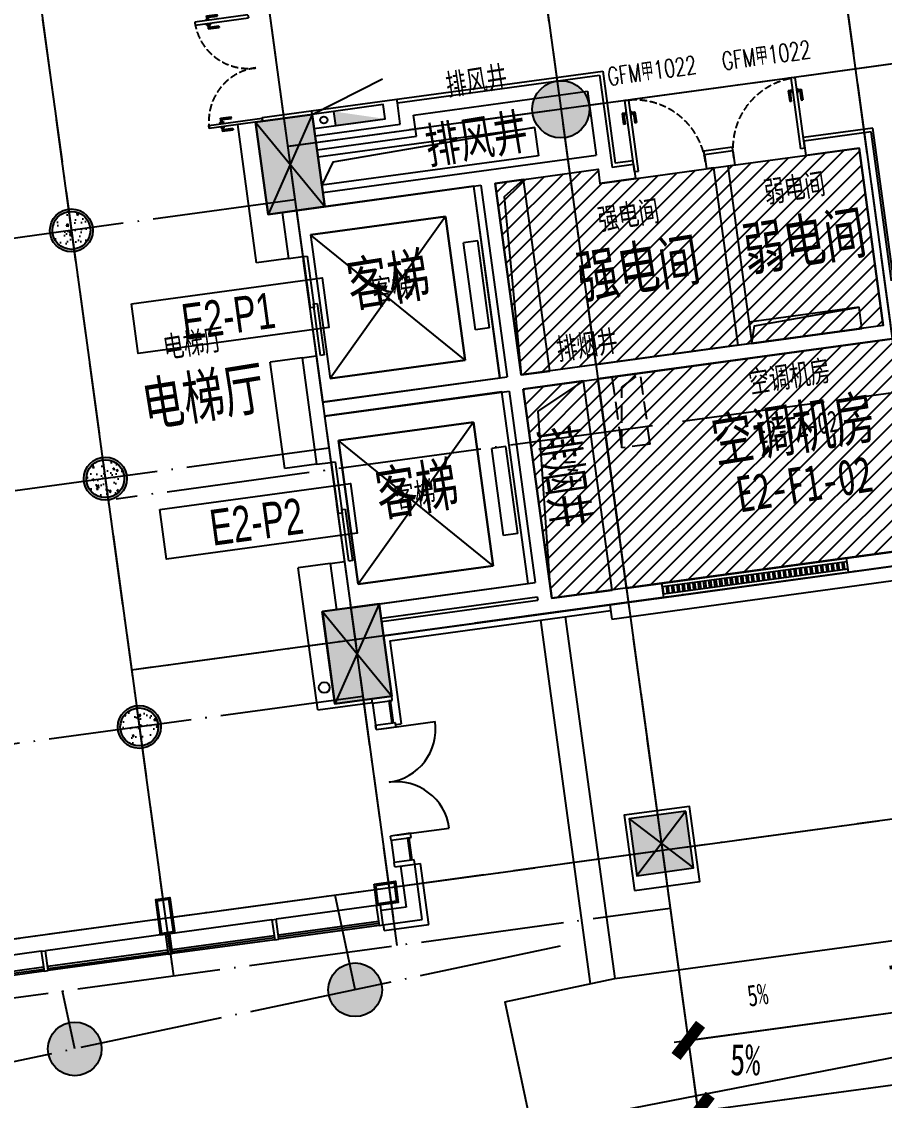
# Model space of a CAD drawing. Header units: millimetres. Extents: x 347599 to 1495443, y -100002 to 152717.
# Drawn here: x 1334104 to 1346149, y 108707 to 123776 of the extents above; entities that cross this region are included whole.
import ezdxf
from ezdxf.enums import TextEntityAlignment as Align

# ---------------------------------------------------------------- set-up
doc = ezdxf.new("R2010")
doc.units = ezdxf.units.MM
doc.header["$LTSCALE"] = 1000
doc.header["$PDMODE"] = 1
for name, pattern in [('DASH', [0.35, 0.25, -0.1]), ('E-RG-1F$0$$0$DOTE', [2.42, 2, -0.2, 0.02, -0.2]), ('XRE2$0$HIDDEN', [0.375, 0.25, -0.125]), ('管井留洞1F$0$DASH', [0.35, 0.25, -0.1])]:
    doc.linetypes.add(name, pattern=pattern)
doc.layers.get('0').update_dxf_attribs({"linetype": 'CONTINUOUS'})
doc.layers.get('Defpoints').update_dxf_attribs({"linetype": 'CONTINUOUS'})
for name, color, linetype in [('00外装饰面', 21, 'CONTINUOUS'), ('A-------', 18, 'CONTINUOUS'), ('A-SYMB-DOOR', 13, 'CONTINUOUS'), ('A-SYMB-DOOR1', 4, 'CONTINUOUS'), ('A-WALL', 7, 'CONTINUOUS'), ('A-设备', 253, 'CONTINUOUS'), ('A—墙体', 7, 'CONTINUOUS'), ('A—楼梯、电梯、栏杆', 50, 'CONTINUOUS'), ('A—设备管丼、主管符号', 50, 'CONTINUOUS'), ('A—轴线、尺寸', 1, 'CONTINUOUS'), ('A—门窗', 135, 'CONTINUOUS'), ('E2-RI-1F$0$0P-TE-D0-A', 1, 'CONTINUOUS'), ('E2-RI-1F$0$0S-SLAB-HOLE', 210, 'CONTINUOUS'), ('E2-RI-1F$0$A-DETL', 5, 'CONTINUOUS'), ('E2-RI-1F$0$A-DETL-MBND', 5, 'CONTINUOUS'), ('E2-RI-1F$0$A-painting', 145, 'CONTINUOUS'), ('E2-RI-1F$0$A-WALL', 7, 'CONTINUOUS'), ('E2-RV-1F$0$A-DOOR', 32, 'CONTINUOUS'), ('gps-雨水立管1', 1, 'CONTINUOUS'), ('I-平顶-消防设施（防火卷帘）', 10, 'CONTINUOUS'), ('I—平面—文字', 40, 'CONTINUOUS'), ('I—平面—文字（放大1：100）', 40, 'XRE2$0$HIDDEN'), ('I—平面—消防设施', 10, 'CONTINUOUS'), ('I—平面—装饰面层线', 192, 'CONTINUOUS'), ('I—平面—门', 22, 'CONTINUOUS'), ('XRE1$0$A-DOOR', 32, 'CONTINUOUS'), ('XRE1$0$A-SYMB', 4, 'CONTINUOUS'), ('XRE1$0$A-SYMB-NUMB-T', 4, 'CONTINUOUS'), ('XRE2$0$0S-COLS-HATCH-A', 8, 'CONTINUOUS'), ('轴线100', 1, 'CONTINUOUS')]:
    doc.layers.add(name, color=color, linetype=linetype)
doc.layers.add('E2-RI-1F$0$$0$A-GLAZ', color=6, linetype='CONTINUOUS', lineweight=9)
doc.layers.add('E2-RV-1F$0$$2$A-WALL', color=7, linetype='CONTINUOUS', lineweight=5)
doc.styles.add('ARIAL', font='simhei.ttf', dxfattribs={"width": 0.9})
doc.styles.add('ECADI-TXT', font='simplex.shx', dxfattribs={"bigfont": 'hztxt.shx'})
doc.styles.add('XD2008', font='simhei.ttf', dxfattribs={"width": 0.7})
doc.styles.add('XRE1$0$ECADI-TXT', font='simplex.shx', dxfattribs={"bigfont": 'hztxt.shx'})
doc.styles.add('幼圆', font='SIMYOU_0.TTF', dxfattribs={"width": 0.7})
doc.dimstyles.new('200', dxfattribs={"dimscale": 200, "dimtxt": 2.5, "dimasz": 2, "dimexe": 1, "dimexo": 1, "dimgap": 0.8, "dimtad": 1, "dimdec": 0, "dimdsep": 46, "dimtxsty": 'ARIAL', "dimblk1": 'ARCHTICK', "dimblk2": 'ARCHTICK', "dimsah": 1, "dimcen": -0.9, "dimdle": 1, "dimclrd": 256, "dimclre": 256, "dimclrt": 40, "dimaunit": 1, "dimadec": 0, "dimazin": 0, "dimtfac": 0.35, "dimtdec": 0, "dimtix": 1, "dimtmove": 2, "dimatfit": 3, "dimldrblk": 'ARCHTICK', "dimfxl": 0, "dimtvp": 0.8, "dimtolj": 1, "dimtzin": 0, "dimarcsym": 0})
doc.dimstyles.new('副本 100', dxfattribs={"dimscale": 100, "dimtxt": 2.5, "dimasz": 2, "dimexe": 1, "dimexo": 1, "dimgap": 0.8, "dimtad": 1, "dimdec": 0, "dimdsep": 46, "dimtxsty": 'ARIAL', "dimblk1": 'ARCHTICK', "dimblk2": 'ARCHTICK', "dimsah": 1, "dimcen": -0.9, "dimdle": 1, "dimclrd": 256, "dimclre": 256, "dimclrt": 40, "dimaunit": 1, "dimadec": 0, "dimazin": 0, "dimtfac": 0.35, "dimtdec": 0, "dimtix": 1, "dimtmove": 2, "dimatfit": 3, "dimldrblk": 'ARCHTICK', "dimfxl": 0, "dimtvp": 0.8, "dimtolj": 1, "dimtzin": 0, "dimarcsym": 0})
pattern_1 = [(45, (1000000, 0), (-112.2532, 112.2532), [])]
pattern_2 = [(50, (-10363982.86, 6219919.24), (286.904073, -25.100854), [30, -330]), (355, (-10363982.86, 6219919.24), (-55.5005334, 300.8768535), [24, -264]), (100.4514, (-10363958.95, 6219917.15), (231.4037527, 275.775817), [25.496076, -280.456845]), (46.1842, (-10363982.86, 6219999.24), (426.896419, -66.207606), [45, -495]), (96.6356, (-10363947.3, 6219993.72), (373.865082, 389.647148), [38.244115, -420.6852]), (351.1842, (-10363982.86, 6219999.24), (373.864778, 389.64744), [36, -396]), (21, (-10363942.86, 6219979.24), (238.762821, -161.0475563), [30, -330]), (326, (-10363942.86, 6219979.24), (97.326133, 290.060018), [24, -264]), (71.4514, (-10363922.97, 6219965.82), (336.0890514, 129.0121987), [25.496076, -280.456845]), (37.5, (-10363982.86, 6219919.24), (4.8639421, 133.1575415), [0, -260.8, 0, -268, 0, -265]), (7.5, (-10363982.86, 6219919.24), (105.227815, 157.7646848), [0, -152.8, 0, -254.8, 0, -101]), (327.5, (-10364072.06, 6219919.24), (213.5289745, -9.0219487), [0, -100, 0, -312, 0, -414]), (317.5, (-10364112.06, 6219919.24), (233.2744677, 40.041993), [0, -130, 0, -207.2, 0, -294])]

# ---------------------------------------------------------------- blocks, each defined once
blk = doc.blocks.new('E2-RV-1F$0$Elevator - Single Side Open - 48_w x 94_h-2412031-一层平面 1_2号楼 FIRST FLOOR PLAN B1 B2')
at = {"layer": 'E2-RV-1F$0$A-DOOR'}
for p, q in [((-355.6, -48.41875), (-1080.6, -48.41875)), ((-1080.6, -48.41875), (-1080.6, -99.21875)), ((-1080.6, -99.21875), (-355.6, -99.21875)), ((319.4, -99.21875), (-405.6, -99.21875)), ((-405.6, -99.21875), (-405.6, -150.01875)), ((-405.6, -150.01875), (319.4, -150.01875)), ((-355.6, -99.21875), (-355.6, -48.41875)), ((319.4, -150.01875), (319.4, -99.21875))]:
    blk.add_line(p, q, dxfattribs=at)
blk = doc.blocks.new('E2-RI-1F$0$RECTANGULAR_MULLION_-_60_5')
at = {"layer": 'A—门窗'}
for p, q in [((23173, 129130), (21483, 129130)), ((23173, 128850), (21483, 128850))]:
    blk.add_line(p, q, dxfattribs=at)
blk = doc.blocks.new('E2-RI-1F$0$AQE')
at = {"layer": 'gps-雨水立管1', "color": 1}
blk.add_circle((11702321, -6105374), 75, dxfattribs=at)
blk = doc.blocks.new('XRE1$0$door1500')
at = {"layer": 'I—平面—门'}
for p, q in [((0, 0), (0, 750)), ((42, 750), (42, 0)), ((1458, 750), (1458, 0)), ((1500, 0), (1500, 750)), ((-62, 576), (-40, 554)), ((-62, 576), (-62, 424)), ((-8, 576), (-62, 576)), ((-40, 554), (-40, 424)), ((-8, 554), (-40, 554)), ((-8, 595), (-8, 534)), ((1, 595), (-8, 595)), ((1, 534), (-8, 534)), ((56, 595), (65, 595)), ((56, 534), (65, 534)), ((65, 595), (65, 534)), ((65, 576), (120, 576)), ((65, 554), (98, 554)), ((120, 576), (98, 554)), ((98, 554), (98, 424)), ((120, 576), (120, 424)), ((1380, 576), (1402, 554)), ((1380, 576), (1380, 424)), ((1435, 576), (1380, 576)), ((1402, 554), (1402, 424)), ((1435, 554), (1402, 554)), ((1435, 595), (1435, 534)), ((1443, 595), (1435, 595)), ((1443, 534), (1435, 534)), ((1499, 595), (1508, 595)), ((1499, 534), (1508, 534)), ((1508, 595), (1508, 534)), ((1508, 576), (1562, 576)), ((1508, 554), (1540, 554)), ((1562, 576), (1540, 554)), ((1540, 554), (1540, 424)), ((1562, 576), (1562, 424)), ((-40, 424), (-62, 424)), ((98, 424), (120, 424)), ((1402, 424), (1380, 424)), ((1540, 424), (1562, 424))]:
    blk.add_line(p, q, dxfattribs=at)
at = {"layer": 'I—平面—门', "color": 8, "linetype": 'DASH', "ltscale": 0.4}
for centre, start, end in [((0, 0), 359.5, 90), ((1500, 0), 90, 180.5)]:
    blk.add_arc(centre, 750, start, end, dxfattribs=at)
at = {"layer": 'XRE1$0$A-DOOR'}
for p, q in [((0, 750), (42, 750)), ((1500, 750), (1458, 750)), ((42, 0), (0, 0)), ((1500, 0), (1458, 0))]:
    blk.add_line(p, q, dxfattribs=at)
blk = doc.blocks.new('XRE1$0$Elevator - Single Side Open - 48_w x 94_h-2412031-一层平面 1_2号楼 FIRST FLOOR PLAN B1 B2')
at = {"layer": 'XRE1$0$A-DOOR'}
for p, q in [((-355.6, -48.41875), (-1080.6, -48.41875)), ((-1080.6, -48.41875), (-1080.6, -99.21875)), ((-1080.6, -99.21875), (-355.6, -99.21875)), ((319.4, -99.21875), (-405.6, -99.21875)), ((-405.6, -99.21875), (-405.6, -150.01875)), ((-405.6, -150.01875), (319.4, -150.01875)), ((-355.6, -99.21875), (-355.6, -48.41875)), ((319.4, -150.01875), (319.4, -99.21875))]:
    blk.add_line(p, q, dxfattribs=at)
blk = doc.blocks.new('XRE1$0$ECADI-TAG-CODE')
at = {"layer": 'XRE1$0$A-SYMB-NUMB-T', "color": 1}
blk.add_lwpolyline([(0.92, 3.5), (14.352, 3.5), (14.352, 0), (0.92, 0)], close=True, dxfattribs=at)
at = {"layer": 'XRE1$0$A-SYMB-NUMB-T', "style": 'XRE1$0$ECADI-TXT', "width": 0.7}
blk.add_attdef('CODE', text='', height=2.5, dxfattribs=at).set_placement((7.5, 1.75), align=Align.MIDDLE_CENTER)
blk = doc.blocks.new('E2-RI-1F$0$DOOR1000')
at = {"layer": 'I—平面—门'}
for p, q in [((0, 1000), (56, 1000)), ((0, 0), (0, 1000)), ((56, 0), (56, 1000)), ((-62, 826), (-40, 804)), ((-62, 826), (-62, 674)), ((-8, 826), (-62, 826)), ((-40, 804), (-40, 674)), ((-8, 804), (-40, 804)), ((-8, 845), (-8, 784)), ((1, 845), (-8, 845)), ((1, 784), (-8, 784)), ((56, 845), (65, 845)), ((56, 784), (65, 784)), ((65, 845), (65, 784)), ((65, 826), (120, 826)), ((65, 804), (98, 804)), ((120, 826), (98, 804)), ((98, 804), (98, 674)), ((120, 826), (120, 674)), ((-40, 674), (-62, 674)), ((98, 674), (120, 674)), ((0, 0), (56, 0))]:
    blk.add_line(p, q, dxfattribs=at)
at = {"layer": 'I—平面—门', "color": 8, "linetype": 'DASH', "ltscale": 0.4}
blk.add_arc((0, 0), 1000, 0, 90, dxfattribs=at)
blk = doc.blocks.new('_ArchTick')
at = {"color": 0, "linetype": 'ByBlock', "const_width": 0.4}
blk.add_lwpolyline([(-0.5, -0.5), (0.5, 0.5)], dxfattribs=at)
blk = doc.blocks.new('*D304')
at = {"layer": 'A—轴线、尺寸', "linetype": 'ByBlock', "lineweight": -2}
for p, q in [((1412136, 123634), (1412928, 117837)), ((1343348, 108528), (1413099, 118062)), ((1342781, 114154), (1343573, 108357))]:
    blk.add_line(p, q, dxfattribs=at)
at = {"layer": 'Defpoints', "color": 0, "linetype": 'ByBlock'}
for p in [(1412109, 123832), (1412901, 118035), (1342754, 114352)]:
    blk.add_point(p, dxfattribs=at)
at = {"layer": 'A—轴线、尺寸', "linetype": 'ByBlock', "lineweight": -2, "xscale": 400, "yscale": 400, "zscale": 400}
for p, rotation in [((1412901, 118035), 7.783339566187075), ((1343546, 108555), 187.7833395661871)]:
    blk.add_blockref('_ArchTick', p, dxfattribs=dict(at, rotation=rotation))
at = {"layer": 'A—轴线、尺寸', "color": 40, "linetype": 'ByBlock', "insert": (1378168, 113704), "char_height": 500, "attachment_point": 5, "rotation": 7.7833, "style": 'ARIAL'}
blk.add_mtext('\\A1;70000', dxfattribs=at)
blk = doc.blocks.new('*D305')
at = {"layer": 'A—轴线、尺寸', "linetype": 'ByBlock', "lineweight": -2}
for p, q in [((1349696, 115249), (1350373, 110296)), ((1342761, 114301), (1343438, 109348)), ((1343213, 109519), (1350544, 110521))]:
    blk.add_line(p, q, dxfattribs=at)
at = {"layer": 'Defpoints', "color": 0, "linetype": 'ByBlock'}
for p in [(1349669, 115448), (1342734, 114500), (1350346, 110494)]:
    blk.add_point(p, dxfattribs=at)
at = {"layer": 'A—轴线、尺寸', "linetype": 'ByBlock', "lineweight": -2, "xscale": 400, "yscale": 400, "zscale": 400}
for p, rotation in [((1350346, 110494), 7.783339566187075), ((1343411, 109546), 187.7833395661871)]:
    blk.add_blockref('_ArchTick', p, dxfattribs=dict(at, rotation=rotation))
at = {"layer": 'A—轴线、尺寸', "color": 40, "linetype": 'ByBlock', "insert": (1346823, 110429), "char_height": 500, "attachment_point": 5, "rotation": 7.7833, "style": 'ARIAL'}
blk.add_mtext('\\A1;7000', dxfattribs=at)
blk = doc.blocks.new('*D329')
at = {"layer": 'A—轴线、尺寸', "linetype": 'ByBlock', "lineweight": -2}
blk.add_line((1315510, 107615), (1312679, 107228), dxfattribs=at)
blk.add_arc((1345925, 111773), 33355, 187.7833, 191.9526, dxfattribs=at)
at = {"layer": 'Defpoints', "color": 0, "linetype": 'ByBlock'}
for p in [(1343158, 111394), (1341624, 110862), (1315708, 107642), (1312996, 106455), (1311029, 104386)]:
    blk.add_point(p, dxfattribs=at)
at = {"layer": 'A—轴线、尺寸', "linetype": 'ByBlock', "lineweight": -2, "xscale": 400, "yscale": 400, "zscale": 400}
for p, rotation in [((1312877, 107255), 97.78334124777838), ((1313293, 104865), 281.9526484755123)]:
    blk.add_blockref('_ArchTick', p, dxfattribs=dict(at, rotation=rotation))
at = {"layer": 'A—轴线、尺寸', "color": 40, "linetype": 'ByBlock', "insert": (1313467, 106127), "char_height": 500, "attachment_point": 5, "rotation": 279.868, "style": 'ARIAL'}
blk.add_mtext('\\A1;4°', dxfattribs=at)
blk = doc.blocks.new('E2-RI-1F$0$XFX-BX')
blk.add_lwpolyline([(0, 0), (0, 200), (700, 200), (700, 0)], close=True)
blk.add_solid([(0, 0), (0, 0), (700, 0), (700, 200)])
blk = doc.blocks.new('E2-RI-1F$0$300x300')
at = {"layer": 'A—门窗'}
for points in [[(11683019, -6095449), (11683319, -6095449), (11683319, -6095749), (11683019, -6095749)], [(11683039, -6095469), (11683299, -6095469), (11683299, -6095729), (11683039, -6095729)]]:
    blk.add_lwpolyline(points, close=True, dxfattribs=at)
blk = doc.blocks.new('E2-RI-1F$0$A$C742E5365')
at = {"layer": 'A—门窗', "linetype": 'Continuous'}
h = blk.add_hatch(dxfattribs=at)
h.set_pattern_fill('ANSI32', color=256, scale=200, angle=217.2167, style=0)
h.set_pattern_definition([(90, (10821023.91, -7633407.14), (-75, 1e-14), []), (90, (10821048.91, -7633382.14), (-75, 1e-14), [])])
h.paths.add_polyline_path([(-460, -50), (-3060, -50), (-3060, -150), (-460, -150)])
at = {"layer": 'A—门窗'}
for p, q in [((-3060, 0), (-460, 0)), ((-3060, -200), (-3060, 0)), ((-460, -200), (-460, 0)), ((-3060, -50), (-460, -50)), ((-460, -150), (-3060, -150)), ((-460, -200), (-3060, -200))]:
    blk.add_line(p, q, dxfattribs=at)
blk = doc.blocks.new('ECADI-TAG-DOOR')
blk = doc.blocks.new('*D549')
at = {"layer": 'Defpoints', "color": 0, "linetype": 'Continuous'}
for p in [(1349669, 115448), (1342734, 114500), (1350346, 110494)]:
    blk.add_point(p, dxfattribs=at)
at = {"layer": '轴线100', "linetype": 'Continuous', "lineweight": -2}
for p, q in [((1349683, 115349), (1350360, 110395)), ((1342747, 114401), (1343424, 109447)), ((1343312, 109532), (1350445, 110507))]:
    blk.add_line(p, q, dxfattribs=at)
at = {"layer": '轴线100', "linetype": 'Continuous', "lineweight": -2, "xscale": 200, "yscale": 200, "zscale": 200}
for p, rotation in [((1350346, 110494), 7.783339565677779), ((1343411, 109546), 187.7833395656778)]:
    blk.add_blockref('_ArchTick', p, dxfattribs=dict(at, rotation=rotation))
at = {"layer": '轴线100', "color": 40, "linetype": 'Continuous', "insert": (1346847, 110249), "char_height": 300, "attachment_point": 5, "rotation": 7.7833, "style": 'ARIAL'}
blk.add_mtext('\\A1;7000', dxfattribs=at)
blk = doc.blocks.new('*D572')
at = {"layer": 'Defpoints', "color": 0, "linetype": 'ByBlock'}
for p in [(1343158, 111394), (1341624, 110862), (1315708, 107642), (1312996, 106455), (1311029, 104386)]:
    blk.add_point(p, dxfattribs=at)
at = {"layer": '轴线100', "linetype": 'ByBlock', "lineweight": -2}
blk.add_line((1315609, 107629), (1312778, 107242), dxfattribs=at)
blk.add_arc((1345925, 111773), 33355, 187.7833, 191.9526, dxfattribs=at)
at = {"layer": '轴线100', "linetype": 'ByBlock', "lineweight": -2, "xscale": 200, "yscale": 200, "zscale": 200}
for p, rotation in [((1312877, 107255), 97.78334124777838), ((1313293, 104865), 281.9526484755123)]:
    blk.add_blockref('_ArchTick', p, dxfattribs=dict(at, rotation=rotation))
at = {"layer": '轴线100', "color": 40, "linetype": 'ByBlock', "insert": (1313265, 106091), "char_height": 250, "attachment_point": 5, "rotation": 279.868, "style": 'ARIAL'}
blk.add_mtext('\\A1;4°', dxfattribs=at)

msp = doc.modelspace()

# ---------------------------------------------------------------- hatches: boundary and pattern name
at = {"layer": 'A-------'}
h = msp.add_hatch(color=256, dxfattribs=at)
edge = h.paths.add_edge_path()
edge.add_arc((1341633.1, 122550.7), 400, 0, 360)
for points in [[(1337368, 122371.4), (1337544.1, 121083.4), (1338336.7, 121191.7), (1338160.7, 122479.8)], [(1338302.5, 115535), (1338478.6, 114247), (1339271.2, 114355.3), (1339095.1, 115643.3)], [(1343376.9, 112746.5), (1342584.3, 112638.2), (1342692.6, 111845.5), (1343485.2, 111953.9)]]:
    msp.add_hatch(color=256, dxfattribs=at).paths.add_polyline_path(points)
h = msp.add_hatch(color=256, dxfattribs=at)
edge = h.paths.add_edge_path(flags=17)
edge.add_arc((1334799.1, 120859.6), 265, 0, 360)
edge = h.paths.add_edge_path()
edge.add_arc((1334799.1, 120859.6), 300, 0, 360)
h = msp.add_hatch(color=256, dxfattribs=at)
edge = h.paths.add_edge_path(flags=17)
edge.add_arc((1335273.1, 117391.8), 265, 0, 360)
edge = h.paths.add_edge_path()
edge.add_arc((1335273.1, 117391.8), 300, 0, 360)
h = msp.add_hatch(color=256, dxfattribs=at)
edge = h.paths.add_edge_path(flags=17)
edge.add_arc((1335747.1, 113924.1), 265, 0, 360)
edge = h.paths.add_edge_path()
edge.add_arc((1335747.1, 113924.1), 300, 0, 360)
h = msp.add_hatch(color=256, dxfattribs=at)
edge = h.paths.add_edge_path()
edge.add_arc((1338760.9, 110252.6), 375, 0, 360)
h = msp.add_hatch(color=256, dxfattribs=at)
edge = h.paths.add_edge_path()
edge.add_arc((1334846.3, 109427.4), 375, 0, 360)
at = {"layer": 'A-设备'}
h = msp.add_hatch(dxfattribs=at)
h.set_pattern_fill('ANSI31', color=253, scale=50, style=0)
h.set_pattern_definition(pattern_1)
h.paths.add_polyline_path([(1340714.3, 121516.5), (1342151.3, 121712.9), (1342178.4, 121514.7), (1343763.3, 121731.4), (1345794.8, 122009), (1346133.3, 119532.1), (1341080.3, 118841.7)])
h = msp.add_hatch(dxfattribs=at)
h.set_pattern_fill('ANSI31', color=253, scale=50, style=0)
h.set_pattern_definition(pattern_1)
h.paths.add_polyline_path([(1341107, 118643.2), (1346358.6, 119361), (1346277.2, 119956.2), (1348902.5, 120315), (1349383.3, 116797), (1341506.6, 115720.4)])
at = {"layer": 'XRE2$0$0S-COLS-HATCH-A'}
h = msp.add_hatch(dxfattribs=at)
h.set_pattern_fill('AR-CONC', color=256, scale=40, style=0)
h.set_pattern_definition(pattern_2)
edge = h.paths.add_edge_path()
edge.add_arc((1334799.1, 120859.6), 265, 0, 360)
h = msp.add_hatch(dxfattribs=at)
h.set_pattern_fill('AR-CONC', color=256, scale=40, style=0)
h.set_pattern_definition(pattern_2)
edge = h.paths.add_edge_path()
edge.add_arc((1335273.1, 117391.8), 265, 0, 360)
h = msp.add_hatch(dxfattribs=at)
h.set_pattern_fill('AR-CONC', color=256, scale=40, style=0)
h.set_pattern_definition(pattern_2)
edge = h.paths.add_edge_path()
edge.add_arc((1335747.1, 113924.1), 265, 0, 360)

# ---------------------------------------------------------------- linework, layer by layer
at = {"elevation": 0}
for points in [[(1337368, 122371.4), (1337544.1, 121083.4), (1338336.7, 121191.7), (1338160.7, 122479.8)], [(1338302.5, 115535), (1338478.6, 114247), (1339271.2, 114355.3), (1339095.1, 115643.3)], [(1343376.9, 112746.5), (1342584.3, 112638.2), (1342692.6, 111845.5), (1343485.2, 111953.9)]]:
    msp.add_lwpolyline(points, close=True, dxfattribs=at)
for centre, radius in [((1341633.1, 122550.7, 0), 400), ((1334799.1, 120859.6, 0), 300), ((1334799.1, 120859.6, 0), 265), ((1335273.1, 117391.8, 0), 300), ((1335273.1, 117391.8, 0), 265), ((1335747.1, 113924.1, 0), 300), ((1335747.1, 113924.1, 0), 265), ((1338760.9, 110252.6, 0), 375), ((1334846.3, 109427.4, 0), 375)]:
    msp.add_circle(centre, radius)
at = {"layer": '00外装饰面', "linetype": 'ByBlock', "ltscale": 5}
for p, q in [((1339245.9, 115128.7), (1342327.6, 115549.9)), ((1339245.9, 115128.7), (1339404.3, 113969.5)), ((1339591.8, 112007.1), (1339671.1, 112017.9)), ((1339787.6, 111165.6), (1339671.1, 112017.9)), ((1339152.8, 111159.8), (1339163.7, 111080.3)), ((1339163.7, 111080.3), (1339787.6, 111165.6))]:
    msp.add_line(p, q, dxfattribs=at)
at = {"layer": 'A-WALL'}
msp.add_line((1345965.8, 122234.1), (1345024.2, 122105.4), dxfattribs=at)
at = {"layer": 'A-设备', "color": 253}
for points in [[(1340714.3, 121516.5), (1342151.3, 121712.9), (1342178.4, 121514.7), (1343763.3, 121731.4), (1345794.8, 122009), (1346133.3, 119532.1), (1341080.3, 118841.7)], [(1341107, 118643.2), (1346358.6, 119361), (1346277.2, 119956.2), (1348902.5, 120315), (1349383.3, 116797), (1341506.6, 115720.4)]]:
    msp.add_lwpolyline(points, close=True, dxfattribs=at)
at = {"layer": 'A—墙体'}
for p, q in [((1339349.3, 122642), (1342173.4, 123028)), ((1342173.4, 123028), (1342349.5, 121740)), ((1339574.5, 122470.9), (1342002.3, 122802.8)), ((1342002.3, 122802.8), (1342124.2, 121911)), ((1339389.9, 122344.7), (1339349.3, 122642)), ((1337367.7, 122371.1), (1338160.3, 122479.4)), ((1339615.2, 122173.7), (1339574.5, 122470.9)), ((1338201, 122182.2), (1339389.9, 122344.7)), ((1345965.8, 122234.3), (1345024.2, 122105.6)), ((1346250.1, 120154.3), (1345965.8, 122234.3)), ((1338228.1, 121984), (1339615.2, 122173.7)), ((1345024.2, 122105.6), (1345051.3, 121907.4)), ((1338309.3, 121389.6), (1342124.2, 121911)), ((1344033.4, 121970.2), (1343637.1, 121916)), ((1343637.1, 121916), (1343664.2, 121717.8)), ((1344033.4, 121970.2), (1344060.5, 121772)), ((1345794.8, 122009.1), (1345051.3, 121907.4)), ((1346133.3, 119532.1), (1345794.8, 122009.1)), ((1342646.3, 121780.6), (1342349.5, 121740)), ((1342646.3, 121780.6), (1342673.4, 121582.4)), ((1344060.5, 121772), (1343961.4, 121758.5)), ((1343961.4, 121758.5), (1344300, 119281.7)), ((1340714.3, 121516.5), (1342151.3, 121712.9)), ((1342151.3, 121712.9), (1342178.4, 121514.7)), ((1343763.3, 121731.4), (1343664.2, 121717.8)), ((1343763.3, 121731.4), (1344101.9, 119254.4)), ((1337543.8, 121083.1), (1340516.1, 121489.4)), ((1340516.1, 121489.4), (1340881.8, 118814.2)), ((1340714.3, 121516.5), (1341080, 118841.3)), ((1342673.4, 121582.4), (1342178.4, 121514.7)), ((1337741.9, 121110.2), (1337830, 120466.1)), ((1337940.1, 121137.2), (1338028.1, 120493.2)), ((1337830, 120466.1), (1338028.1, 120493.2)), ((1346133.3, 119532.1), (1342120.6, 118983.6)), ((1346358.6, 119361), (1342147.7, 118785.4)), ((1344101.9, 119254.4), (1341080, 118841.3)), ((1338019.6, 119079), (1338217.7, 119106.1)), ((1338019.6, 119079), (1338222.7, 117592.9)), ((1338217.7, 119106.1), (1338305.8, 118462.1)), ((1341080, 118841.3), (1341476.3, 118895.5)), ((1338305.8, 118462.1), (1340881.8, 118814.2)), ((1341949.6, 118758.3), (1341107.1, 118643.2)), ((1342349.1, 115835.5), (1341949.6, 118758.3)), ((1342547.3, 115862.6), (1342147.7, 118785.4)), ((1338332.8, 118264), (1340908.9, 118616.1)), ((1340908.9, 118616.1), (1341274.6, 115941)), ((1341107, 118643.2), (1341701.5, 118724.4)), ((1341107, 118643.2), (1341506.6, 115720.4)), ((1341107.1, 118643.2), (1341506.6, 115720.4)), ((1338332.8, 118264), (1338420.9, 117619.9)), ((1338222.7, 117592.9), (1338420.9, 117619.9)), ((1341533.7, 115522.2), (1353373.9, 117140.7)), ((1342547.2, 115862.6), (1349383.3, 116797)), ((1338412.3, 116205.8), (1338610.5, 116232.8)), ((1338412.3, 116205.8), (1338500.4, 115561.8)), ((1338610.5, 116232.8), (1338698.5, 115588.8)), ((1339094.8, 115643), (1341274.6, 115941)), ((1339121.9, 115444.9), (1341301.7, 115742.8)), ((1341301.7, 115742.8), (1341308.4, 115693.3)), ((1341506.6, 115720.4), (1342349.1, 115835.5)), ((1339128.7, 115395.3), (1341308.4, 115693.3)), ((1339155.8, 115197.2), (1341533.7, 115522.2)), ((1339393.7, 111980), (1339472.2, 111405.1)), ((1339697.5, 111234), (1339591.8, 112007.1))]:
    msp.add_line(p, q, dxfattribs=at)
for points in [[(1337367.7, 122371.1), (1338160.3, 122479.4), (1338336.4, 121191.4), (1337543.8, 121083.1)], [(1338302.2, 115534.7), (1339094.8, 115643), (1339270.9, 114355), (1338478.3, 114246.6)]]:
    msp.add_lwpolyline(points, close=True, dxfattribs=at)
at = {"layer": 'A—楼梯、电梯、栏杆'}
for p, q in [((1341693.4, 115463.2), (1342384.4, 110408.1)), ((1341346.7, 115415.8), (1342041.1, 110335.4)), ((1342384.4, 110408.1), (1347014.6, 111040.9)), ((1340852.2, 110083.7), (1342384.4, 110408.1)), ((1340852.2, 110083.7), (1343165.2, 99157.5))]:
    msp.add_line(p, q, dxfattribs=at)
msp.add_lwpolyline([(1341648, 113211.5, 0, 0, 0), (1341807.5, 113230.5, 80, 0, 0), (1341996, 113253, 0, 0, 0)], format="xyseb", dxfattribs=at)
msp.add_lwpolyline([(1347233.5, 109492.1), (1341237.6, 108323.2)], dxfattribs=at)
at = {"layer": 'A—设备管丼、主管符号'}
for p, q in [((1338137, 120797.6), (1340021.3, 121054.7)), ((1340021.3, 121054.7), (1338137, 120797.6)), ((1338137, 120797.6), (1340021.3, 121054.7)), ((1340021.3, 121054.7), (1338137, 120797.6)), ((1340021.3, 121054.7), (1338411.4, 118790)), ((1340021.3, 121054.7), (1338411.4, 118790)), ((1340021.3, 121054.7), (1340295.7, 119047.2)), ((1340295.7, 119047.2), (1340021.3, 121054.7)), ((1340021.3, 121054.7), (1340295.7, 119047.2)), ((1340295.7, 119047.2), (1340021.3, 121054.7)), ((1340295.7, 119047.2), (1338137, 120797.6)), ((1340295.7, 119047.2), (1338137, 120797.6)), ((1338137, 120797.6), (1338411.4, 118790)), ((1340471.7, 120712.5), (1340273.5, 120685.4)), ((1340471.7, 120712.5), (1340273.5, 120685.4)), ((1340637.9, 119497.6), (1340471.7, 120712.5)), ((1340439.7, 119470.5), (1340273.5, 120685.4)), ((1340439.7, 119470.5), (1340273.5, 120685.4)), ((1340637.9, 119497.6), (1340439.7, 119470.5)), ((1340637.9, 119497.6), (1340439.7, 119470.5)), ((1340295.7, 119047.2), (1338411.4, 118790)), ((1338411.4, 118790), (1340295.7, 119047.2)), ((1340295.7, 119047.2), (1338411.4, 118790)), ((1338411.4, 118790), (1340295.7, 119047.2)), ((1338529.7, 117924.3), (1340414, 118181.4)), ((1340414, 118181.4), (1338529.7, 117924.3)), ((1338529.7, 117924.3), (1340414, 118181.4)), ((1340414, 118181.4), (1338529.7, 117924.3)), ((1340414, 118181.4), (1338804.2, 115916.8)), ((1340414, 118181.4), (1338804.2, 115916.8)), ((1340414, 118181.4), (1340688.5, 116173.9)), ((1340688.5, 116173.9), (1340414, 118181.4)), ((1340414, 118181.4), (1340688.5, 116173.9)), ((1340688.5, 116173.9), (1340414, 118181.4)), ((1340688.5, 116173.9), (1338529.7, 117924.3)), ((1338804.2, 115916.8), (1338529.7, 117924.3)), ((1338529.7, 117924.3), (1338804.2, 115916.8)), ((1340688.5, 116173.9), (1338529.7, 117924.3)), ((1338804.2, 115916.8), (1338529.7, 117924.3)), ((1338529.7, 117924.3), (1338804.2, 115916.8)), ((1340864.5, 117839.2), (1340666.3, 117812.1)), ((1340864.5, 117839.2), (1340666.3, 117812.1)), ((1341030.7, 116624.3), (1340864.5, 117839.2)), ((1340832.5, 116597.3), (1340666.3, 117812.1)), ((1340832.5, 116597.3), (1340666.3, 117812.1)), ((1341030.7, 116624.3), (1340832.5, 116597.3)), ((1341030.7, 116624.3), (1340832.5, 116597.3)), ((1340688.5, 116173.9), (1338804.2, 115916.8)), ((1338804.2, 115916.8), (1340688.5, 116173.9)), ((1340688.5, 116173.9), (1338804.2, 115916.8)), ((1338804.2, 115916.8), (1340688.5, 116173.9))]:
    msp.add_line(p, q, dxfattribs=at)
at = {"layer": 'A—设备管丼、主管符号', "linetype": '管井留洞1F$0$DASH'}
for p, q in [((1342742.1, 118865.6), (1342346, 118811.4)), ((1342346, 118811.4), (1342481.2, 117820.6)), ((1342346, 118811.4), (1342481.2, 117820.6)), ((1342877.6, 117874.8), (1342742.1, 118865.6)), ((1342877.6, 117874.8), (1342481.2, 117820.6)), ((1342877.6, 117874.8), (1342481.2, 117820.6))]:
    msp.add_line(p, q, dxfattribs=at)
at = {"layer": 'A—设备管丼、主管符号'}
for points in [[(1341320.1, 121902.3), (1338296.1, 121489), (1338241.9, 121885.3), (1341265.8, 122298.7)], [(1338306, 118463.2), (1340782.3, 118801.6), (1340417.4, 121475.9), (1337940.5, 121137.3)], [(1338698.7, 115589.9), (1341175, 115928.4), (1340810.2, 118602.6), (1338333.2, 118264)]]:
    msp.add_lwpolyline(points, close=True, dxfattribs=at)
for points in [[(1341265.8, 122298.7), (1338447.9, 121810.2), (1338296.1, 121489)], [(1337940.1, 121137.5), (1338305.7, 118462.4), (1340782.8, 118800.7), (1340417.1, 121475.8), (1337940.1, 121137.5)], [(1341111, 121570.7), (1340714.7, 121516.5), (1341080.3, 118841.7), (1341476.6, 118895.8), (1341111, 121570.7)], [(1341107.8, 121565.7), (1340840.2, 121326.9), (1341080.3, 118841.4)], [(1345795.3, 119788.7), (1344259.6, 119578.7), (1344300.2, 119281.5), (1345835.9, 119491.4), (1345795.3, 119788.7)], [(1344300, 119283.2), (1344334.5, 119524.9), (1345795.3, 119788.7)], [(1344300, 119283.2), (1344334.5, 119524.9), (1345795.3, 119788.7)], [(1341949.6, 118758.3), (1341309.1, 118333.6), (1341473, 115969.1)], [(1338332.8, 118264.2), (1338698.5, 115588.7), (1341175.1, 115927.2), (1340809.4, 118602.7), (1338332.8, 118264.2)]]:
    msp.add_lwpolyline(points, dxfattribs=at)
at = {"layer": 'A—设备管丼、主管符号', "linetype": '管井留洞1F$0$DASH'}
msp.add_lwpolyline([(1342481.2, 117820.6), (1342481.2, 118671.5), (1342742.1, 118865.6)], dxfattribs=at)
msp.add_lwpolyline([(1342481.2, 117820.6), (1342481.2, 118671.5), (1342742.1, 118865.6)], dxfattribs=at)
at = {"layer": 'A—轴线、尺寸', "linetype": 'E-RG-1F$0$$0$DOTE'}
for p, q in [((1343340.9, 140700), (1347833.9, 107828.9)), ((1339229.1, 140138), (1343722.2, 107266.9)), ((1335414.6, 139616.6), (1339343.4, 110873.1)), ((1332293.6, 139190), (1336222.5, 110446.5)), ((1425422.6, 134003.6), (1337818.5, 122029.3)), ((1426334.3, 127113.6), (1335638.8, 114716.7)), ((1426874.3, 123654.9), (1310482, 107745.6)), ((1337920.1, 121286.2), (1309168.3, 117356.2)), ((1338394.1, 117818.4), (1309642.3, 113888.5)), ((1338868.1, 114350.7), (1310116.3, 110420.7)), ((1338759.4, 110255.8), (1338480.6, 111572.6)), ((1315708.4, 107642.5), (1343158, 111394.5)), ((1341624.1, 110862.2), (1311030.5, 104385.8)), ((1334846.1, 109427.4), (1334675.2, 110235))]:
    msp.add_line(p, q, dxfattribs=at)
at = {"layer": 'A—轴线、尺寸', "linetype": 'ByBlock'}
msp.add_line((1344718.6, 108715.1), (1362514.7, 111147.6), dxfattribs=at)
at = {"layer": 'A—门窗'}
for p, q in [((1342970.7, 115718.3), (1345645.8, 116083.6)), ((1339001.7, 114257.6), (1339052.5, 113886)), ((1339253.7, 114292.1, 0), (1339228.5, 114288.6, 0)), ((1339228.5, 114288.6, 0), (1339271.1, 113976.7, 0)), ((1339296.3, 113980.1, 0), (1339253.7, 114292.1, 0)), ((1339325.1, 113958.4, 0), (1339404.4, 113969.2)), ((1339263.7, 112340.6), (1339306.3, 112028.6)), ((1339516, 112375.1), (1339490.8, 112371.6)), ((1339490.8, 112371.6), (1339533.5, 112059.7)), ((1339558.6, 112063.1), (1339516, 112375.1)), ((1339393.7, 111980), (1339591.9, 112007.1)), ((1339055.5, 111429, 0), (1337658.5, 111238, 0)), ((1337599, 111229.9, 0), (1336172.3, 111034.9, 0)), ((1339085.8, 111207.2), (1337688.8, 111016.2)), ((1337692.3, 110991), (1339089.3, 111182)), ((1339093.4, 111151.7), (1337696.4, 110960.8)), ((1337629.4, 111008.1), (1336202.6, 110813.1)), ((1336206.1, 110787.9), (1337632.8, 110982.9)), ((1337636.9, 110952.6), (1336210.2, 110757.6)), ((1337632.8, 110982.9), (1337629.4, 111008.1)), ((1337688.8, 111016.2), (1337692.3, 110991)), ((1336143.2, 110804.9), (1334468.8, 110576.1)), ((1334472.2, 110550.9), (1336146.6, 110779.8)), ((1334409.3, 110567.9), (1332734.9, 110339.1)), ((1332738.3, 110313.9), (1334412.7, 110542.8)), ((1334412.7, 110542.8), (1334409.3, 110567.9)), ((1334468.8, 110576.1), (1334472.2, 110550.9))]:
    msp.add_line(p, q, dxfattribs=at)
at = {"layer": 'A—门窗', "color": 252, "linetype": 'Continuous', "extrusion": (0, 0, -1)}
for p, q in [((1339270.9, 114355), (1338993.5, 114317.1)), ((1339055.5, 111429.1), (1339114.9, 111437.3)), ((1336150.8, 110749.5), (1336210.2, 110757.6))]:
    msp.add_line(p, q, dxfattribs=at)
at = {"layer": 'A—门窗', "extrusion": (0, 0, -1)}
for p, q in [((1339001.7, 114257.6), (1338993.5, 114317.1)), ((1339001.7, 114257.6), (1339279.1, 114295.5)), ((1339279.1, 114295.5), (1339270.9, 114355)), ((1339321.4, 113983.5), (1339043.9, 113945.6)), ((1339052.1, 113886.2), (1339043.9, 113945.6)), ((1339052.1, 113886.2), (1339329.5, 113924.1)), ((1339329.5, 113924.1), (1339321.4, 113983.5)), ((1339533, 112438), (1339255.6, 112400)), ((1339541.1, 112378.5), (1339533, 112438)), ((1339263.7, 112340.6), (1339255.6, 112400)), ((1339263.7, 112340.6), (1339541.1, 112378.5)), ((1339583.7, 112066.6), (1339306.3, 112028.6)), ((1339314.4, 111969.2), (1339306.3, 112028.6)), ((1339314.4, 111969.2), (1339591.9, 112007.1)), ((1339591.9, 112007.1), (1339583.7, 112066.6)), ((1339055.5, 111429.1), (1339093.4, 111151.7)), ((1339125.8, 111358), (1339114.9, 111437.3)), ((1337599, 111230.1), (1337658.5, 111238.2)), ((1337599, 111230.1), (1337636.9, 110952.6)), ((1337696.4, 110960.8), (1337658.5, 111238.2)), ((1339093.4, 111151.7), (1339152.8, 111159.8)), ((1336112.8, 111026.9), (1336172.3, 111035)), ((1336112.8, 111026.9), (1336150.8, 110749.5)), ((1336210.2, 110757.6), (1336172.3, 111035)), ((1337636.9, 110952.6), (1337696.4, 110960.8)), ((1334379, 110789.9), (1334438.4, 110798.1)), ((1334379, 110789.9), (1334416.9, 110512.5)), ((1334476.3, 110520.6), (1334438.4, 110798.1)), ((1334416.9, 110512.5), (1334476.3, 110520.6))]:
    msp.add_line(p, q, dxfattribs=at)
at = {"layer": 'A—门窗', "color": 252, "linetype": 'Continuous'}
for p, q in [((1336146.6, 110779.8), (1336143.2, 110804.9)), ((1336202.6, 110813.1), (1336206.1, 110787.9))]:
    msp.add_line(p, q, dxfattribs=at)
at = {"layer": 'A—门窗'}
msp.add_lwpolyline([(1336043.5, 111017.4), (1335975.8, 111512.8), (1336173.9, 111539.9), (1336241.6, 111044.5), (1336043.5, 111017.4)], dxfattribs=at)
msp.add_lwpolyline([(1336060.6, 111040), (1335998.3, 111495.7), (1336156.8, 111517.4), (1336219.1, 111061.6)], close=True, dxfattribs=at)
at = {"layer": 'Defpoints', "elevation": 0}
for points in [[(1337368, 122371.4), (1338336.7, 121191.7)], [(1338160.7, 122479.8), (1337544.1, 121083.4)], [(1339095.1, 115643.3), (1338478.6, 114247)], [(1338302.5, 115535), (1339271.2, 114355.3)], [(1343376.9, 112746.5), (1342692.6, 111845.5)], [(1342584.3, 112638.2), (1343485.2, 111953.9)]]:
    msp.add_lwpolyline(points, dxfattribs=at)
at = {"layer": 'E2-RI-1F$0$0P-TE-D0-A'}
msp.add_lwpolyline([(1339151.4, 122615.7), (1338160.7, 122480.3), (1338187.7, 122282.1), (1339178.5, 122417.6)], close=True, dxfattribs=at)
at = {"layer": 'E2-RI-1F$0$A-DETL'}
msp.add_line((1342316.8, 115629), (1342343.8, 115431.1), dxfattribs=at)
at = {"layer": 'E2-RI-1F$0$A-DETL-MBND'}
msp.add_line((1342343.8, 115431.1), (1405813.3, 124106.8), dxfattribs=at)
at = {"layer": 'E2-RI-1F$0$A-painting'}
msp.add_line((1339162.5, 115147.6), (1339162.9, 115147.7), dxfattribs=at)
at = {"layer": 'E2-RI-1F$0$A-WALL'}
for p, q in [((1339472.2, 111405.1), (1339125.8, 111358)), ((1339152.8, 111159.8), (1339125.8, 111358)), ((1339152.9, 111159.6), (1339697.5, 111234))]:
    msp.add_line(p, q, dxfattribs=at)
at = {"layer": 'E2-RV-1F$0$$2$A-WALL'}
for p, q in [((1339349.3, 122642), (1342173.4, 123028)), ((1342173.4, 123028), (1342349.5, 121740)), ((1339574.5, 122470.9), (1342002.3, 122802.8)), ((1342002.3, 122802.8), (1342124.2, 121911)), ((1339389.9, 122344.7), (1339349.3, 122642)), ((1337367.7, 122371.1), (1338160.3, 122479.4)), ((1339615.2, 122173.7), (1339574.5, 122470.9)), ((1338201, 122182.2), (1339389.9, 122344.7)), ((1338228.1, 121984), (1339615.2, 122173.7)), ((1338309.3, 121389.6), (1342124.2, 121911)), ((1340714.3, 121516.5), (1342151.3, 121712.9)), ((1337543.8, 121083.1), (1340516.1, 121489.4)), ((1340516.1, 121489.4), (1340881.8, 118814.2)), ((1340714.3, 121516.5), (1341080, 118841.3)), ((1337741.9, 121110.2), (1337830, 120466.1)), ((1337940.1, 121137.2), (1338028.1, 120493.2)), ((1337830, 120466.1), (1338028.1, 120493.2)), ((1338019.6, 119079), (1338217.7, 119106.1)), ((1338019.6, 119079), (1338222.7, 117592.9)), ((1338217.7, 119106.1), (1338305.8, 118462.1)), ((1341080, 118841.3), (1341476.3, 118895.5)), ((1338305.8, 118462.1), (1340881.8, 118814.2)), ((1338332.8, 118264), (1340908.9, 118616.1)), ((1340908.9, 118616.1), (1341274.6, 115941)), ((1341107, 118643.2), (1341701.5, 118724.4)), ((1341107, 118643.2), (1341506.6, 115720.4)), ((1338332.8, 118264), (1338420.9, 117619.9)), ((1338222.7, 117592.9), (1338420.9, 117619.9)), ((1338412.3, 116205.8), (1338610.5, 116232.8)), ((1338412.3, 116205.8), (1338500.4, 115561.8)), ((1338610.5, 116232.8), (1338698.5, 115588.8)), ((1339094.8, 115643), (1341274.6, 115941)), ((1339121.9, 115444.9), (1341301.7, 115742.8)), ((1341301.7, 115742.8), (1341308.4, 115693.3)), ((1339128.7, 115395.3), (1341308.4, 115693.3)), ((1339155.8, 115197.2), (1341533.7, 115522.2))]:
    msp.add_line(p, q, dxfattribs=at)
for points in [[(1337367.7, 122371.1), (1338160.3, 122479.4), (1338336.4, 121191.4), (1337543.8, 121083.1)], [(1338302.2, 115534.7), (1339094.8, 115643), (1339270.9, 114355), (1338478.3, 114246.6)]]:
    msp.add_lwpolyline(points, close=True, dxfattribs=at)
at = {"layer": 'E2-RV-1F$0$A-DOOR'}
for p, q in [((1338028.1, 120493.2), (1338217.7, 119106.1)), ((1338420.9, 117619.9), (1338610.5, 116232.8))]:
    msp.add_line(p, q, dxfattribs=at)
at = {"layer": 'I-平顶-消防设施（防火卷帘）'}
msp.add_line((1338160.4, 122479.1), (1338153.6, 122529.1), dxfattribs=at)
at = {"layer": 'I—平面—消防设施'}
msp.add_lwpolyline([(1338160.6, 122480.3), (1339141.9, 122977.5)], dxfattribs=at)
msp.add_circle((1338322.8, 122401.5), 50, dxfattribs=at)
at = {"layer": 'I—平面—装饰面层线'}
for p, q in [((1337460.6, 122434.3), (1342216.2, 123084.4)), ((1342216.2, 123084.4), (1342392.3, 121796.4)), ((1339349.3, 122642), (1339342.5, 122691.6)), ((1337367.7, 122371.1), (1337120.4, 122337.3)), ((1337467.3, 122385), (1337460.6, 122434.3)), ((1337467.3, 122385, 0), (1337461.7, 122426.3)), ((1337384.5, 120405.3, 0), (1337120.4, 122337.3, 0)), ((1345988.8, 122288), (1345017.4, 122155.2)), ((1346275.8, 120188.1), (1345988.8, 122288)), ((1345024.2, 122105.6), (1345017.4, 122155.2)), ((1344026.6, 122019.8), (1343630.3, 121965.6)), ((1343637.1, 121916), (1343630.3, 121965.6)), ((1344033.4, 121970.2), (1344026.6, 122019.8)), ((1342639.5, 121830.2), (1342392.3, 121796.4)), ((1342646.3, 121780.6), (1342639.5, 121830.2)), ((1337830, 120466.1), (1337384.5, 120405.3)), ((1338019.6, 119079), (1337574.1, 119018.1)), ((1337777.2, 117532, 0), (1337574.1, 119018.1, 0)), ((1338222.7, 117592.9), (1337777.2, 117532)), ((1338412.3, 116205.8), (1337966.8, 116144.9)), ((1338237.7, 114163.3, 0), (1337966.8, 116144.9, 0)), ((1338237.7, 114163.3), (1339000.3, 114267.5))]:
    msp.add_line(p, q, dxfattribs=at)
msp.add_lwpolyline([(1342660.2, 111639.3), (1343571.8, 111763.9), (1343428.2, 112814.1), (1342516.7, 112689.5), (1342660.2, 111639.3)], dxfattribs=at)
at = {"layer": 'I—平面—门'}
for p, q in [((1339131.7, 113896.8), (1339877.3, 113998.7)), ((1339334.8, 112410.9), (1340075, 112512.1))]:
    msp.add_line(p, q, dxfattribs=at)
for centre, radius, start, end in [((1339131.7, 113896.8), 752.6, 277.78334, 7.78334), ((1339334.8, 112410.9), 747.1, 7.78334, 97.78334)]:
    msp.add_arc(centre, radius, start, end, dxfattribs=at)
at = {"layer": 'XRE1$0$A-DOOR'}
for p, q in [((1338028.1, 120493.2), (1338217.7, 119106.1)), ((1338420.9, 117619.9), (1338610.5, 116232.8))]:
    msp.add_line(p, q, dxfattribs=at)
at = {"layer": '轴线100', "linetype": 'E-RG-1F$0$$0$DOTE'}
for p, q in [((1343806, 137297.7), (1347833.9, 107828.9)), ((1339694.2, 136735.7), (1343722.2, 107266.9)), ((1335879.7, 136214.3), (1339343.4, 110873.1)), ((1332758.7, 135787.7), (1336222.5, 110446.5)), ((1414146.2, 132462.2), (1337818.5, 122029.3)), ((1414843.5, 127963.1), (1335424.5, 117107.6)), ((1415057.9, 125572.2), (1335638.8, 114716.7)), ((1415597.9, 122113.5), (1310482, 107745.6)), ((1337920.1, 121286.2), (1309168.3, 117356.2)), ((1338394.1, 117818.4), (1309642.3, 113888.5)), ((1338868.1, 114350.7), (1310116.3, 110420.7)), ((1338759.4, 110255.8), (1338480.6, 111572.6)), ((1315708.4, 107642.5), (1343158, 111394.5)), ((1341624.1, 110862.2), (1311030.5, 104385.8)), ((1334846.1, 109427.4), (1334675.2, 110235))]:
    msp.add_line(p, q, dxfattribs=at)

# ---------------------------------------------------------------- block references
at = {"layer": 'A-SYMB-DOOR1'}
ref = msp.add_blockref('ECADI-TAG-DOOR', (1345462, 122577.7), dxfattribs=dict(at, xscale=100.0000000022704, yscale=100.0000000022704, zscale=100.0000000022704, rotation=7.920821390384045))
ref.add_attrib('门窗主编号1', 'GFM甲1022', dxfattribs={"layer": 'A-SYMB-DOOR', "height": 250, "rotation": 7.92082, "style": 'ECADI-TXT', "width": 0.7}).set_placement((1345133.8, 123267.5), align=Align.RIGHT)
ref = msp.add_blockref('ECADI-TAG-DOOR', (1343865.8, 122362.3), dxfattribs=dict(at, xscale=100.0000000022704, yscale=100.0000000022704, zscale=100.0000000022704, rotation=7.920821390384045))
ref.add_attrib('门窗主编号1', 'GFM甲1022', dxfattribs={"layer": 'A-SYMB-DOOR', "height": 250, "rotation": 7.92082, "style": 'ECADI-TXT', "width": 0.7}).set_placement((1343537.6, 123052.1), align=Align.RIGHT)
at = {"layer": 'A—门窗', "color": 252, "linetype": 'Continuous', "rotation": 7.783339572424737}
for p in [(1330640.6, -20051.3), (1328906.8, -20288.3)]:
    msp.add_blockref('E2-RI-1F$0$RECTANGULAR_MULLION_-_60_5', p, dxfattribs=at)
at = {"layer": 'E2-RI-1F$0$$0$A-GLAZ', "xscale": -1, "rotation": 7.783339568229364}
msp.add_blockref('E2-RI-1F$0$A$C742E5365', (1342586.9, 115867.6), dxfattribs=at)
at = {"layer": 'E2-RI-1F$0$0S-SLAB-HOLE', "rotation": 7.783340598963287}
msp.add_blockref('E2-RI-1F$0$300x300', (-11061853.4, 4568819.3, 0), dxfattribs=at)
at = {"layer": 'E2-RV-1F$0$A-DOOR', "xscale": -1, "rotation": 97.78680691874551}
for p in [(1338136.5, 119417.4), (1338529.2, 116544.1)]:
    msp.add_blockref('E2-RV-1F$0$Elevator - Single Side Open - 48_w x 94_h-2412031-一层平面 1_2号楼 FIRST FLOOR PLAN B1 B2', p, dxfattribs=at)
at = {"layer": 'gps-雨水立管1', "color": 1}
msp.add_blockref('E2-RI-1F$0$AQE', (-10363992, 6219847.8), dxfattribs=at)
at = {"layer": 'I—平面—消防设施', "xscale": -1, "rotation": 7.790517769594354}
msp.add_blockref('E2-RI-1F$0$XFX-BX', (1339178.5, 122417.7), dxfattribs=at)
at = {"layer": 'I—平面—门'}
for name, p, rotation in [('XRE1$0$door1500', (1337467.3, 122385), 97.78371264422837), ('E2-RI-1F$0$DOOR1000', (1342659.9, 121681.5), 7.782966472452883)]:
    msp.add_blockref(name, p, dxfattribs=dict(at, rotation=rotation))
at = {"layer": 'I—平面—门', "xscale": -1, "rotation": 7.784458874692639}
msp.add_blockref('E2-RI-1F$0$DOOR1000', (1345037.8, 122006.5), dxfattribs=at)
at = {"layer": 'XRE1$0$A-DOOR', "xscale": -1, "rotation": 97.78680691874551}
for p in [(1338136.5, 119417.4), (1338529.2, 116544.1)]:
    msp.add_blockref('XRE1$0$Elevator - Single Side Open - 48_w x 94_h-2412031-一层平面 1_2号楼 FIRST FLOOR PLAN B1 B2', p, dxfattribs=at)
at = {"layer": 'XRE1$0$A-SYMB'}
ref = msp.add_blockref('XRE1$0$ECADI-TAG-CODE', (1335551.2, 119113.7), dxfattribs=dict(at, xscale=200.0000000186264, yscale=200.0000000186264, zscale=200.0000000186264, rotation=7.770013749151349))
ref.add_attrib('CODE', 'E2-P1', dxfattribs={"layer": 'XRE1$0$A-SYMB-NUMB-T', "color": 40, "height": 500, "rotation": 7.77001, "style": '幼圆', "width": 0.7}).set_placement((1336990.1, 119663.3), align=Align.MIDDLE_CENTER)
ref = msp.add_blockref('XRE1$0$ECADI-TAG-CODE', (1335943.9, 116240.4), dxfattribs=dict(at, xscale=200.0000000186264, yscale=200.0000000186264, zscale=200.0000000186264, rotation=7.770013749151349))
ref.add_attrib('CODE', 'E2-P2', dxfattribs={"layer": 'XRE1$0$A-SYMB-NUMB-T', "color": 40, "height": 500, "rotation": 7.77001, "style": '幼圆', "width": 0.7}).set_placement((1337382.8, 116790), align=Align.MIDDLE_CENTER)

# ---------------------------------------------------------------- texts
at = {"layer": 'I—平面—文字', "linetype": 'ByBlock', "style": 'XD2008', "width": 0.7}
for s, height, rotation, p in [('排风井', 500, 9.37746, (1339787.4, 121782.1, 0)), ('弱电间', 600, 9.15842, (1344228.8, 120283.1)), ('强电间', 600, 9.15842, (1341911.3, 119904.3)), ('客梯', 600, 9.15842, (1338702.1, 119787.6)), ('电梯厅', 600, 9.15842, (1335841.6, 118114.5)), ('空调机房', 600, 9.15842, (1343795.4, 117612.2, 0)), ('排烟井', 500, 278.61011, (1341333.1, 118087.7)), ('客梯', 600, 9.15842, (1339102.1, 116863.9)), ('E2-F1-02', 500, 9.15842, (1344130.4, 116918.2)), ('5%', 440.64, 360, (1343996.5, 109059, 0))]:
    msp.add_text(s, height=height, rotation=rotation, dxfattribs=at).set_placement(p)
at = {"layer": 'I—平面—文字（放大1：100）', "linetype": 'ByBlock', "style": 'XD2008', "width": 0.7}
for s, p in [('排风井', (1340051.3, 122738.3)), ('弱电间', (1344492.7, 121239.3, 0)), ('强电间', (1342175.2, 120860.6, 0)), ('客梯', (1339021.2, 119866.2, 0)), ('电梯厅', (1336105.5, 119070.7, 0)), ('排烟井', (1341597, 119044, 0)), ('空调机房', (1344282.2, 118584.4)), ('E2-F1-02', (1344394.3, 117874.5, 0)), ('客梯', (1339330.6, 116979.4, 0)), ('5%', (1344260.4, 110015.3))]:
    msp.add_text(s, height=300, rotation=9.15842, dxfattribs=at).set_placement(p)

# ---------------------------------------------------------------- dimensions: what is measured, and where the dimension line sits
at = {"layer": 'A—轴线、尺寸', "linetype": 'ByBlock'}
for base, p1, p2, picture, middle in [((1412901.2, 118034.8), (1342753.7, 114352.1), (1412108.8, 123832.1), '*D304', (1378167.8, 113703.8)), ((1350346.2, 110493.7), (1342733.5, 114499.6), (1349669.1, 115447.6), '*D305', (1346822.5, 110428.7))]:
    dim = msp.add_linear_dim(base=base, p1=p1, p2=p2, angle=7.78334, dimstyle='200', dxfattribs=at)
    dim.commit()
    dim.dimension.update_dxf_attribs({"geometry": picture, "text_midpoint": middle})
dim = msp.add_angular_dim_2l(base=(1312996.1, 106455.2), line1=((1341624.1, 110862.2), (1311029.2, 104385.5)), line2=((1315708.4, 107642.5), (1343158, 111394.5)), dimstyle='200', dxfattribs=at)
dim.commit()
dim.dimension.update_dxf_attribs({"geometry": '*D329', "text_midpoint": (1313467, 106126.5)})
at = {"layer": '轴线100', "linetype": 'Continuous'}
dim = msp.add_linear_dim(base=(1350346.2, 110493.7), p1=(1342733.5, 114499.6), p2=(1349669.1, 115447.6), angle=7.78334, dimstyle='副本 100', override={"dimtxt": 3}, dxfattribs=at)
dim.commit()
dim.dimension.update_dxf_attribs({"geometry": '*D549', "text_midpoint": (1346847.1, 110249.2)})
at = {"layer": '轴线100', "linetype": 'ByBlock'}
dim = msp.add_angular_dim_2l(base=(1312996.1, 106455.2), line1=((1341624.1, 110862.2), (1311029.2, 104385.5)), line2=((1315708.4, 107642.5), (1343158, 111394.5)), dimstyle='副本 100', dxfattribs=at)
dim.commit()
dim.dimension.update_dxf_attribs({"geometry": '*D572', "text_midpoint": (1313265, 106091.4)})

doc.saveas('drawing.dxf')
